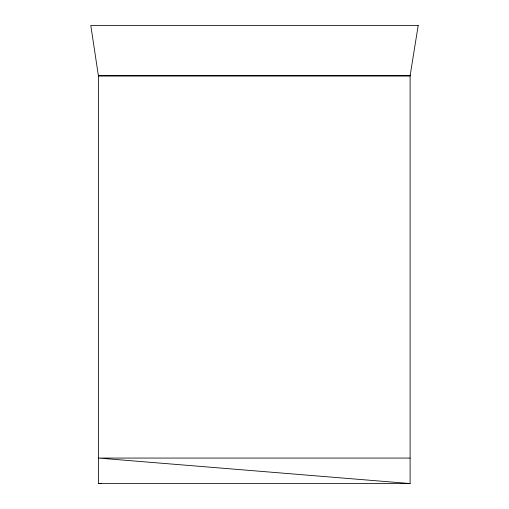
<?xml version="1.0" encoding="UTF-8"?>
<svg xmlns="http://www.w3.org/2000/svg" width="509" height="509" viewBox="0 0 509 509"><rect width="100%" height="100%" fill="white"/><g stroke="black" fill="none" stroke-linecap="round" stroke-linejoin="round"><path stroke-width="0.76" d="M98.396 75.09L98.396 483.55L101.565 483.283M98.396 75.898L410.108 75.898M410.108 458.062L98.396 458.062L410.108 483.55L410.108 75.09M98.396 483.55L410.108 483.55M418.201 25.45L410.108 75.777L98.396 75.777L90.799 25.45L418.201 25.45"/></g></svg>
